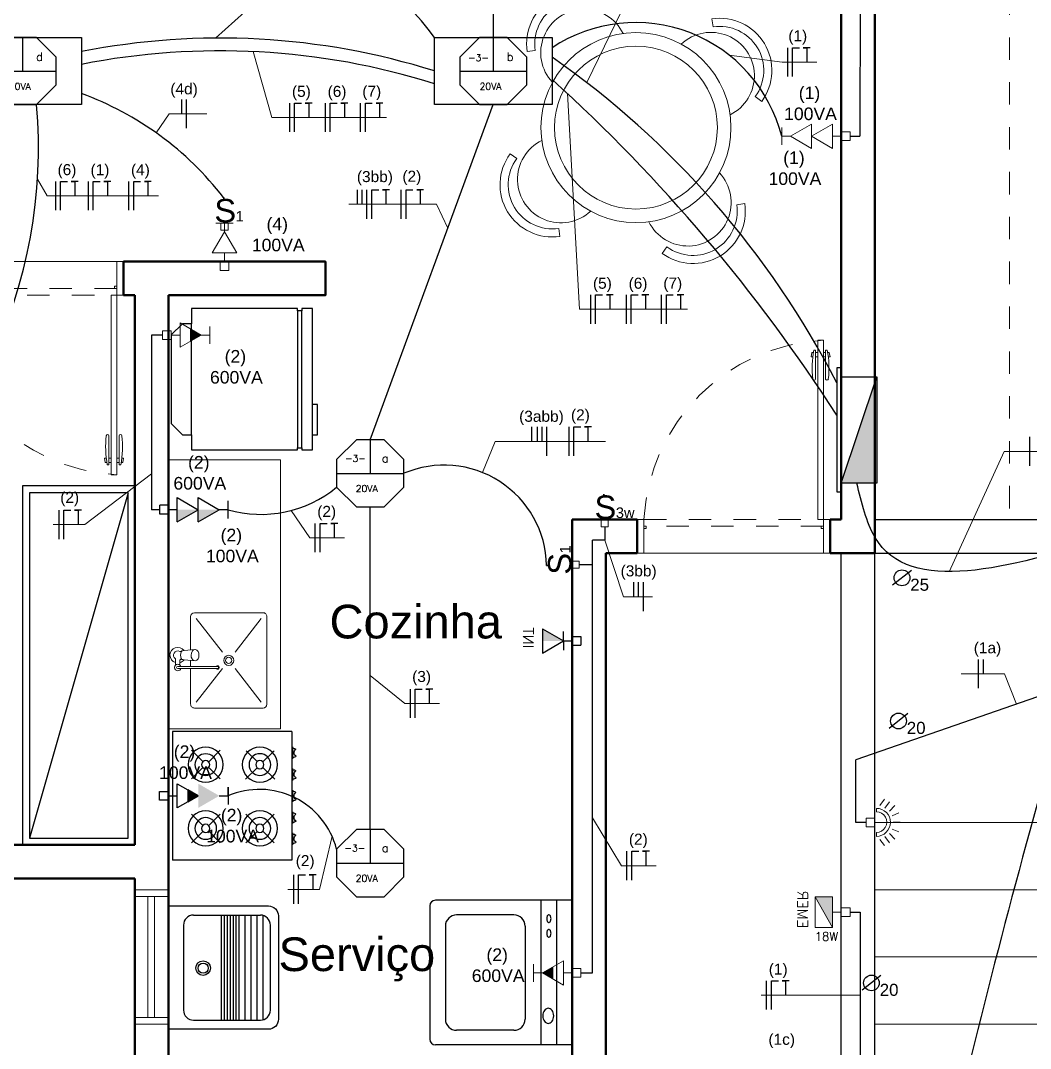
# Model space of a CAD drawing. Header units: inches. Extents: x 179598 to 179981, y 9195975 to 9196075.
# Drawn here: x 179641.269 to 179645.771, y 9196030.911 to 9196035.494 of the extents above; entities that cross this region are included whole.
import ezdxf

# ---------------------------------------------------------------- set-up
doc = ezdxf.new("R2010")
doc.units = ezdxf.units.IN
doc.header["$LTSCALE"] = 0.05
doc.header["$MEASUREMENT"] = 0
for name, pattern in [('CONTINU', [0]), ('DASH2', [0.75, 0.5, -0.25]), ('DASHED2', [0.375, 0.25, -0.125]), ('HIDDEN', [0.375, 0.25, -0.125]), ('HIDDEN2', [0.1875, 0.125, -0.0625])]:
    doc.linetypes.add(name, pattern=pattern)
for name, color, linetype, lineweight in [('Comunicação', 170, 'Continuous', 30), ('Eletrodutos', 220, 'Continuous', 25), ('ESQUADRIA', 7, 'Continuous', 5), ('FNT', 30, 'Continuous', 25), ('HACHURA', 7, 'Continuous', 0), ('HASTES', 250, 'Continuous', 25), ('NOTAS', 180, 'Continuous', 25), ('PAREDE', 7, 'Continuous', 50), ('PISO', 7, 'Continuous', 5), ('PROJEÇÃO', 7, 'DASHED2', 0), ('TamanhoEletroduto', 174, 'Continuous', 30)]:
    doc.layers.add(name, color=color, linetype=linetype, lineweight=lineweight)
for name, color, linetype in [('Electric', 10, 'Continuous'), ('ILUMINAÇÃO', 3, 'Continuous'), ('LAYOUT', 7, 'CONTINU'), ('LAYOUT_A. MOLHADAS', 7, 'Continuous'), ('PTF', 1, 'Continuous'), ('PTO', 1, 'Continuous'), ('TEP', 40, 'DASH2'), ('TEXTO', 250, 'Continuous')]:
    doc.layers.add(name, color=color, linetype=linetype)
doc.styles.add('Cota', font='arial.ttf')
doc.styles.add('R_60_1-100', font='swissl.ttf', dxfattribs={"height": 0.15})
doc.styles.add('romans', font='romans.shx', dxfattribs={"width": 1.4})
doc.styles.get("Standard").update_dxf_attribs({"font": ''})
doc.styles.get('Standard').set_extended_font_data('txt.shx')

# ---------------------------------------------------------------- blocks, each defined once
blk = doc.blocks.new('A$C44EB09CF')
at = {"layer": 'ESQUADRIA'}
for points in [[(0, 0), (0.03, 0), (0.03, 0.15), (0, 0.15)], [(0.57, 0), (0.03, 0), (0.03, 0.15), (0.57, 0.15)], [(0.57, 0), (0.6, 0), (0.6, 0.15), (0.57, 0.15)], [(0.03, 0.0576), (0.57, 0.0576), (0.57, 0.0876), (0.03, 0.0876)]]:
    blk.add_lwpolyline(points, close=True, dxfattribs=at)
blk = doc.blocks.new('maquina_lavar')
at = {"layer": 'LAYOUT_A. MOLHADAS'}
for p, q in [((0.635, 0.3225), (0.025, 0.3225)), ((0.495, 0.3225), (0.495, -0.3225)), ((0.565, 0.3225), (0.565, -0.3225)), ((0.635, 0.3225), (0.635, -0.3225)), ((0, 0.2975), (0, -0.2975)), ((0.375, 0.2575), (0.12, 0.2575)), ((0.07, 0.2075), (0.07, -0.2075)), ((0.425, 0.2075), (0.425, -0.2075)), ((0.375, -0.2575), (0.12, -0.2575)), ((0.635, -0.3225), (0.025, -0.3225))]:
    blk.add_line(p, q, dxfattribs=at)
for points in [[(0.5311, 0.2576, 0.158104), (0.5277, 0.2565, 0.106506), (0.5242, 0.2526, 0.071806), (0.5222, 0.2474, 0.05817), (0.5214, 0.2406, 0.05817), (0.5222, 0.2338, 0.071806), (0.5242, 0.2286, 0.106506), (0.5277, 0.2247, 0.158104), (0.5311, 0.2236, 0.158104), (0.5345, 0.2247, 0.106506), (0.5379, 0.2286, 0.071806), (0.54, 0.2338, 0.05817), (0.5408, 0.2406, 0.05817), (0.54, 0.2474, 0.071806), (0.5379, 0.2526, 0.106506), (0.5345, 0.2565, 0.158104)], [(0.5311, 0.192, 0.158104), (0.5277, 0.1909, 0.106506), (0.5242, 0.187, 0.071806), (0.5222, 0.1818, 0.05817), (0.5214, 0.175, 0.05817), (0.5222, 0.1682, 0.071806), (0.5242, 0.163, 0.106506), (0.5277, 0.1591, 0.158104), (0.5311, 0.158, 0.158104), (0.5345, 0.1591, 0.106506), (0.5379, 0.163, 0.071806), (0.54, 0.1682, 0.05817), (0.5408, 0.175, 0.05817), (0.54, 0.1818, 0.071806), (0.5379, 0.187, 0.106506), (0.5345, 0.1909, 0.158104)], [(0.5287, -0.1589, 0.132138), (0.5199, -0.1612, 0.106661), (0.5115, -0.1688, 0.083339), (0.5064, -0.1794, 0.072039), (0.5044, -0.1929, 0.072039), (0.5064, -0.2063, 0.083339), (0.5115, -0.2169, 0.106661), (0.5199, -0.2245, 0.132138), (0.5287, -0.2269, 0.132138), (0.5375, -0.2245, 0.106661), (0.5459, -0.2169, 0.083339), (0.551, -0.2063, 0.072039), (0.553, -0.1929, 0.072039), (0.551, -0.1794, 0.083339), (0.5459, -0.1688, 0.106661), (0.5375, -0.1612, 0.132138)]]:
    blk.add_lwpolyline(points, format="xyb", close=True, dxfattribs=at)
for centre, radius, start, end in [((0.025, 0.2975), 0.025, 90, 180), ((0.12, 0.2075), 0.05, 90, 180), ((0.375, 0.2075), 0.05, 0, 90), ((0.12, -0.2075), 0.05, 180, 270), ((0.375, -0.2075), 0.05, 270, 0), ((0.025, -0.2975), 0.025, 180, 270)]:
    blk.add_arc(centre, radius, start, end, dxfattribs=at)
blk = doc.blocks.new('A$C12630BB8')
for p, q in [((0.4645, 0.4546), (0.0855, 0.4546)), ((0.0409, 0.112), (0.0409, 0.41)), ((0.509, 0.112), (0.509, 0.41)), ((0.0855, 0.0674), (0.4645, 0.0674))]:
    blk.add_line(p, q)
blk.add_lwpolyline([(0, 0), (0, 0.4457, -0.414214), (0.0446, 0.4903), (0.5054, 0.4903, -0.414214), (0.55, 0.4457), (0.55, 0)], format="xyb", close=True)
for points in [[(0.0421, 0.4203), (0.5079, 0.4203)], [(0.0409, 0.3938), (0.509, 0.3938)], [(0.0409, 0.3674), (0.509, 0.3674)], [(0.0409, 0.341), (0.509, 0.341)], [(0.0409, 0.3145), (0.509, 0.3145)], [(0.0409, 0.3013), (0.509, 0.3013)], [(0.0409, 0.2881), (0.509, 0.2881)], [(0.0409, 0.2749), (0.509, 0.2749)], [(0.0409, 0.2617), (0.509, 0.2617)], [(0.0409, 0.2485), (0.509, 0.2485)], [(0.0409, 0.2352), (0.509, 0.2352)]]:
    blk.add_lwpolyline(points)
for radius in [0.0325, 0.0226]:
    blk.add_circle((0.2773, 0.1549), radius)
for centre, start, end in [((0.0855, 0.41), 90, 180), ((0.4645, 0.41), 0, 90), ((0.0855, 0.112), 180, 270), ((0.4645, 0.112), 270, 0)]:
    blk.add_arc(centre, 0.0446, start, end)
blk = doc.blocks.new('A$C7E1C57F4')
at = {"layer": 'LAYOUT_A. MOLHADAS'}
for p, q in [((0.1175, 0.6525), (0.0675, 0.6025)), ((0.5125, 0.6525), (0.1175, 0.6525)), ((0.5625, 0.6025), (0.5125, 0.6525)), ((0.0675, 0.6025), (0.0675, 0.5625)), ((0.5625, 0.5625), (0.5625, 0.6025)), ((0.0675, 0.5625), (0, 0.5625)), ((0, 0.5625), (0, 0.09)), ((0.0675, 0.5625), (0.5625, 0.5625)), ((0.63, 0.5625), (0.5625, 0.5625)), ((0.63, 0.09), (0.63, 0.5625)), ((0, 0.09), (0.01, 0.09)), ((0.01, 0.07), (0, 0.07)), ((0, 0.07), (0, 0.0225)), ((0.62, 0.09), (0.01, 0.09)), ((0.01, 0.09), (0.01, 0.07)), ((0.01, 0.07), (0.62, 0.07)), ((0.62, 0.07), (0.62, 0.09)), ((0.62, 0.09), (0.63, 0.09)), ((0.63, 0.07), (0.62, 0.07)), ((0.63, 0.0225), (0.63, 0.07)), ((0, 0.0225), (0.0675, 0.0225)), ((0.0675, 0.0225), (0.2025, 0.0225)), ((0.0675, 0.0225), (0.0675, 0)), ((0.2025, 0), (0.2025, 0.0225)), ((0.2025, 0.0225), (0.63, 0.0225)), ((0.0675, 0), (0.2025, 0))]:
    blk.add_line(p, q, dxfattribs=at)
blk = doc.blocks.new('A$C4DAD441B')
at = {"layer": 'LAYOUT_A. MOLHADAS', "lineweight": 0}
for p, q in [((0.323, 0.4251), (0.017, 0.425)), ((0, 0.408), (0, 0.017)), ((0.1419, 0.2488), (0.0255, 0.3995)), ((0.3145, 0.3995), (0.198, 0.2488)), ((0.34, 0.2494), (0.34, 0.4081)), ((0.2201, 0.2494), (0.2255, 0.2494)), ((0.2201, 0.2394), (0.2255, 0.2394)), ((0.2255, 0.2494), (0.3837, 0.2494)), ((0.3837, 0.2394), (0.2255, 0.2394)), ((0.34, 0.2125), (0.34, 0.2394)), ((0.3973, 0.2494), (0.3837, 0.2494)), ((0.3973, 0.2394), (0.3837, 0.2394)), ((0.388, 0.223), (0.388, 0.2333)), ((0.4079, 0.2345), (0.408, 0.2227)), ((0.3199, 0.2141), (0.3691, 0.2099)), ((0.3754, 0.2093), (0.3691, 0.2099)), ((0.3754, 0.2093), (0.3785, 0.2082)), ((0.3785, 0.2082), (0.382, 0.2035)), ((0.382, 0.2035), (0.3839, 0.1975)), ((0.3839, 0.1975), (0.3847, 0.1893)), ((0.3847, 0.1893), (0.3839, 0.1812)), ((0.388, 0.2157), (0.388, 0.223)), ((0.408, 0.2227), (0.408, 0.205)), ((0.142, 0.1762), (0.0255, 0.0255)), ((0.3145, 0.0255), (0.198, 0.1763)), ((0.3691, 0.1688), (0.3199, 0.1643)), ((0.34, 0.0171), (0.34, 0.1661)), ((0.3754, 0.1693), (0.3691, 0.1688)), ((0.3785, 0.1705), (0.3754, 0.1693)), ((0.382, 0.1752), (0.3785, 0.1705)), ((0.3887, 0.1726), (0.38, 0.1726)), ((0.3839, 0.1812), (0.382, 0.1752)), ((0.017, 0), (0.323, 0.0001))]:
    blk.add_line(p, q, dxfattribs=at)
for radius in [0.0226, 0.0138]:
    blk.add_circle((0.17, 0.2125), radius, dxfattribs=at)
for centre, radius, start, end in [((0.017, 0.408), 0.017, 90.0067, 180.0067), ((0.323, 0.4081), 0.017, 0.0067, 90.0067), ((0.2201, 0.2444), 0.00738, 42.6626, 317.3508), ((0.2201, 0.2444), 0.005, 90.0003, 270.0132), ((0.3973, 0.2444), 0.0145, 317.2061, 159.8457), ((0.3973, 0.2444), 0.0145, 200.1677, 229.8474), ((0.3973, 0.2444), 0.0145, 229.8474, 317.2061), ((0.3973, 0.2444), 0.005, 270.0105, 90.003), ((0.3418, 0.1895), 0.039, 155.088, 204.9254), ((0.3199, 0.1991), 0.015, 89.8495, 153.0039), ((0.3195, 0.1978), 0.0164, 29.8647, 88.6279), ((0.3028, 0.1895), 0.035, 331.0895, 27.8828), ((0.3973, 0.1894), 0.0349, 105.5441, 144.0055), ((0.3973, 0.1894), 0.0349, 216.1772, 72.2635), ((0.378, 0.2156), 0.01, 282.8352, 0.0067), ((0.3973, 0.1894), 0.0189, 242.7435, 55.7443), ((0.3203, 0.1797), 0.0153, 205.4951, 268.5266), ((0.3185, 0.1814), 0.0173, 283.1322, 329.3413), ((0.017, 0.017), 0.017, 180.0067, 270.0067), ((0.323, 0.0171), 0.017, 270.0067, 0.0067)]:
    blk.add_arc(centre, radius, start, end, dxfattribs=at)
blk = doc.blocks.new('A$C4ABB454C')
at = {"layer": 'LAYOUT_A. MOLHADAS', "lineweight": 0}
blk.add_lwpolyline([(0.55, 1.2), (0.05, 1.2), (0.05, 0), (0.55, 0)], close=True, dxfattribs=at)
at = {"layer": 'PISO', "color": 1}
blk.add_blockref('A$C4DAD441B', (0.1111, 0.6815), dxfattribs=at)
blk = doc.blocks.new('A$C732F4725')
at = {"layer": 'LAYOUT'}
blk.add_line((0.03, 1.57), (0.47, 0.03), dxfattribs=at)
for points in [[(0, 1.6), (0.5, 1.6), (0.5, 0), (0, 0)], [(0.03, 1.57), (0.47, 1.57), (0.47, 0.03), (0.03, 0.03)]]:
    blk.add_lwpolyline(points, close=True, dxfattribs=at)
blk = doc.blocks.new('PORTA80_PB')
at = {"layer": 'ESQUADRIA'}
for p, q in [((0.0036, 0.8955), (0.0002, 0.8755)), ((0.0075, 0.8755), (0.0002, 0.8755)), ((0.0105, 0.8955), (0.0036, 0.8955)), ((0.02, 0.9055), (0.0125, 0.9055)), ((0.02, 0.9055), (0.02, 0.7763)), ((0.03, 0.8955), (0.02, 0.8955)), ((0.03, 0.8755), (0.02, 0.8755)), ((0.055, 0.8955), (0.065, 0.8955)), ((0.055, 0.8755), (0.065, 0.8755)), ((0.065, 0.9055), (0.065, 0.7763)), ((0.065, 0.9055), (0.0725, 0.9055)), ((0.0745, 0.8955), (0.0814, 0.8955)), ((0.0775, 0.8755), (0.0848, 0.8755)), ((0.0814, 0.8955), (0.0848, 0.8755)), ((0.83, 0), (0.03, 0))]:
    blk.add_line(p, q, dxfattribs=at)
for points in [[(0.03, 0.15), (0.055, 0.15), (0.055, 0.95), (0.03, 0.95)], [(0, 0), (0.03, 0), (0.03, 0.15), (0, 0.15)], [(0.83, 0), (0.86, 0), (0.86, 0.15), (0.83, 0.15)], [(0.04, 0.11), (0.03, 0.11), (0.03, 0.12), (0.04, 0.12)], [(0.82, 0.12), (0.83, 0.12), (0.83, 0.11), (0.82, 0.11)]]:
    blk.add_lwpolyline(points, close=True, dxfattribs=at)
at = {"layer": 'ESQUADRIA', "linetype": 'HIDDEN2'}
blk.add_lwpolyline([(0.03, 0.12), (0.83, 0.12), (0.83, 0.15), (0.03, 0.15)], close=True, dxfattribs=at)
at = {"layer": 'ESQUADRIA', "linetype": 'HIDDEN', "ltscale": 0.4}
blk.add_arc((-0.0154, 0.1046), 0.8466, 3.0716, 86.9284, dxfattribs=at)
at = {"layer": 'ESQUADRIA'}
for centre, radius, start, end in [((0.4334, 0.8257), 0.4284, 169.2602, 186.6551), ((-0.3484, 0.8257), 0.4284, 353.3449, 10.7398), ((0.0139, 0.7771), 0.00614, 187.1872, 352.0859), ((0.0711, 0.7771), 0.00614, 187.9141, 352.8128)]:
    blk.add_arc(centre, radius, start, end, dxfattribs=at)
blk = doc.blocks.new('A$C249D7A9F')
at = {"layer": 'LAYOUT_A. MOLHADAS'}
for p, q in [((0, 0.0191), (0, 0.5514)), ((0, 0.5514), (0.5732, 0.5514)), ((0.5732, 0.0191), (0.5732, 0.5514)), ((0.1342, 0.4155), (0.0836, 0.4661)), ((0.2109, 0.4661), (0.1604, 0.4157)), ((0.4186, 0.4156), (0.3683, 0.4659)), ((0.4955, 0.4659), (0.445, 0.4154)), ((0.1345, 0.3897), (0.0836, 0.3388)), ((0.2109, 0.3388), (0.1601, 0.3896)), ((0.4191, 0.3895), (0.3683, 0.3386)), ((0.4955, 0.3386), (0.4445, 0.3896)), ((0.1339, 0.174), (0.0857, 0.2223)), ((0.2129, 0.2251), (0.1613, 0.1734)), ((0.4186, 0.1743), (0.3683, 0.2247)), ((0.4956, 0.2247), (0.4451, 0.1742)), ((0.1355, 0.1476), (0.0857, 0.0978)), ((0.2129, 0.095), (0.1598, 0.1481)), ((0.4191, 0.1482), (0.3683, 0.0974)), ((0.4956, 0.0974), (0.4446, 0.1484)), ((0, 0.0191), (0.5732, 0.0191)), ((0.0684, 0.0153), (0.0684, 0.0172)), ((0.0684, 0.0172), (0.1212, 0.0172)), ((0.0684, 0.0153), (0.1212, 0.0153)), ((0.0849, 0.0172), (0.0849, 0.0191)), ((0.1049, 0.0172), (0.1049, 0.0191)), ((0.1212, 0.0153), (0.1212, 0.0172)), ((0.1647, 0.0172), (0.2176, 0.0172)), ((0.1647, 0.0153), (0.1647, 0.0172)), ((0.1647, 0.0153), (0.2176, 0.0153)), ((0.1812, 0.0172), (0.1812, 0.0191)), ((0.2012, 0.0172), (0.2012, 0.0191)), ((0.2176, 0.0153), (0.2176, 0.0172)), ((0.261, 0.0172), (0.3139, 0.0172)), ((0.261, 0.0153), (0.261, 0.0172)), ((0.261, 0.0153), (0.3139, 0.0153)), ((0.2775, 0.0172), (0.2775, 0.0191)), ((0.2975, 0.0172), (0.2975, 0.0191)), ((0.3139, 0.0153), (0.3139, 0.0172)), ((0.3574, 0.0153), (0.3574, 0.0172)), ((0.3574, 0.0172), (0.4102, 0.0172)), ((0.3574, 0.0153), (0.4102, 0.0153)), ((0.3739, 0.0172), (0.3739, 0.0191)), ((0.3939, 0.0172), (0.3939, 0.0191)), ((0.4102, 0.0153), (0.4102, 0.0172)), ((0.4516, 0.0153), (0.4516, 0.0172)), ((0.4516, 0.0172), (0.5044, 0.0172)), ((0.4516, 0.0153), (0.5044, 0.0153)), ((0.4681, 0.0172), (0.4681, 0.0191)), ((0.4881, 0.0172), (0.4881, 0.0191)), ((0.5044, 0.0153), (0.5044, 0.0172))]:
    blk.add_line(p, q, dxfattribs=at)
for centre, radius in [((0.1474, 0.4028), 0.0783), ((0.4318, 0.4028), 0.0783), ((0.1474, 0.4028), 0.0483), ((0.1474, 0.4028), 0.0183), ((0.4318, 0.4028), 0.0483), ((0.4318, 0.4028), 0.0183), ((0.1474, 0.1615), 0.0783), ((0.4318, 0.1615), 0.0783), ((0.1474, 0.1615), 0.0483), ((0.4318, 0.1615), 0.0483), ((0.1474, 0.1615), 0.0183), ((0.4318, 0.1615), 0.0183)]:
    blk.add_circle(centre, radius, dxfattribs=at)
for centre, radius, start, end in [((0.0949, 0.0152), 0.0214, 179.7773, 222.1915), ((0.0942, -0.0091), 0.0182, 30.0718, 146.8642), ((0.0949, 0.0152), 0.0214, 314.7446, 0.2227), ((0.1912, 0.0152), 0.0214, 179.7773, 222.1915), ((0.1905, -0.0091), 0.0182, 30.0718, 146.8642), ((0.1912, 0.0152), 0.0214, 314.7446, 0.2227), ((0.2875, 0.0152), 0.0214, 179.7773, 222.1915), ((0.2869, -0.0091), 0.0182, 30.0718, 146.8642), ((0.2875, 0.0152), 0.0214, 314.7446, 0.2227), ((0.3839, 0.0152), 0.0214, 179.7773, 222.1915), ((0.3832, -0.0091), 0.0182, 30.0718, 146.8642), ((0.3839, 0.0152), 0.0214, 314.7446, 0.2227), ((0.4781, 0.0152), 0.0214, 179.7773, 222.1915), ((0.4774, -0.0091), 0.0182, 30.0718, 146.8642), ((0.4781, 0.0152), 0.0214, 314.7446, 0.2227)]:
    blk.add_arc(centre, radius, start, end, dxfattribs=at)
blk = doc.blocks.new('A$C7D722421')
at = {"layer": 'LAYOUT', "lineweight": 20}
for points in [[(0.8981, 1.2136), (0.8649, 1.199, 0.666667), (0.5019, 1.192), (0.4682, 1.2053, -0.666667)], [(0.1378, 0.8649), (0.1232, 0.8981, 0.666667), (0.1315, 0.4682), (0.1448, 0.5019, -0.666667)], [(1.199, 0.4719), (1.2136, 0.4387, 0.666667), (1.2053, 0.8686), (1.192, 0.8349, -0.666667)], [(0.4719, 0.1378), (0.4387, 0.1232, 0.666667), (0.8686, 0.1315), (0.8349, 0.1448, -0.666667)]]:
    blk.add_lwpolyline(points, format="xyb", close=True, dxfattribs=at)
for radius in [0.4235, 0.363]:
    blk.add_circle((0.6684, 0.6684), radius, dxfattribs=at)
for centre, start, end in [((0.6857, 1.0745), 349.0254, 186.09), ((0.2623, 0.6857), 79.0254, 276.09), ((1.0745, 0.6511), 259.0254, 96.09), ((0.6511, 0.2623), 169.0254, 6.09)]:
    blk.add_arc(centre, 0.1936, start, end, dxfattribs=at)
blk = doc.blocks.new('tta100')
for p, q in [((-0.1, 0.68), (0.1, 0.68)), ((0, 0.68), (0, 0.58)), ((-0.139, 0.34), (0, 0.58)), ((0.139, 0.34), (0, 0.58)), ((-0.139, 0.1), (0, 0.34)), ((-0.139, 0.34), (0.139, 0.34)), ((0.139, 0.1), (0, 0.34)), ((-0.139, 0.1), (0.139, 0.1)), ((-0.05, 0), (0.05, 0)), ((-0.05, 0), (-0.05, -0.1)), ((0, 0.1), (0, 0)), ((0.05, 0), (0.05, -0.1)), ((-0.05, -0.1), (0.05, -0.1))]:
    blk.add_line(p, q)
for points in [[(0, 0.34), (0, 0.58), (-0.139, 0.34)], [(0, 0.1), (0, 0.34), (-0.139, 0.1)]]:
    blk.add_solid(points)
blk = doc.blocks.new('TA60')
at = {"lineweight": 5}
for p, q in [((-0.1, 0.44), (0.1, 0.44)), ((0, 0.44), (0, 0.34)), ((-0.139, 0.1), (0, 0.34)), ((0.139, 0.1), (0, 0.34)), ((-0.069, 0.22), (0.069, 0.22)), ((-0.139, 0.1), (0.139, 0.1)), ((-0.05, 0), (-0.05, -0.1)), ((-0.05, 0), (0.05, 0)), ((0, 0.1), (0, 0)), ((0.05, 0), (0.05, -0.1)), ((-0.05, -0.1), (0.05, -0.1))]:
    blk.add_line(p, q, dxfattribs=at)
blk.add_lwpolyline([(0, 0.22, 0.139, 0, 0), (0, 0.34, 0, 0, 0)], format="xyseb", dxfattribs=at)
blk = doc.blocks.new('TTA30')
at = {"lineweight": 5}
for p, q in [((-0.1, 0.68), (0.1, 0.68)), ((0, 0.68), (0, 0.58)), ((-0.139, 0.34), (0, 0.58)), ((0.139, 0.34), (0, 0.58)), ((-0.139, 0.1), (0, 0.34)), ((-0.139, 0.34), (0.139, 0.34)), ((0.139, 0.1), (0, 0.34)), ((-0.139, 0.1), (0.139, 0.1)), ((-0.05, 0), (-0.05, -0.1)), ((-0.05, 0), (0.05, 0)), ((0, 0.1), (0, 0)), ((0.05, 0), (0.05, -0.1)), ((-0.05, -0.1), (0.05, -0.1))]:
    blk.add_line(p, q, dxfattribs=at)
blk = doc.blocks.new('ta30')
at = {"lineweight": 5}
for p, q in [((-0.1, 0.44), (0.1, 0.44)), ((0, 0.44), (0, 0.34)), ((-0.139, 0.1), (0, 0.34)), ((0.139, 0.1), (0, 0.34)), ((-0.139, 0.1), (0.139, 0.1)), ((-0.05, 0), (-0.05, -0.1)), ((-0.05, 0), (0.05, 0)), ((0, 0.1), (0, 0)), ((0.05, 0), (0.05, -0.1)), ((-0.05, -0.1), (0.05, -0.1))]:
    blk.add_line(p, q, dxfattribs=at)
blk = doc.blocks.new('BlockRetard')
at = {"layer": 'HACHURA'}
h = blk.add_hatch(color=1, dxfattribs=at)
h.dxf.hatch_style = 1
h.paths.add_polyline_path([(-0.1328, 0.0541), (-0.2266, 0), (-0.1328, -0.0541)])
h = blk.add_hatch(color=1, dxfattribs=at)
h.dxf.hatch_style = 1
h.paths.add_polyline_path([(-0.0859, -0.0271), (-0.0859, 0.0271), (-0.1328, 0)])
at = {"layer": 'Electric'}
for points in [[(0, 0), (0, -0.0195), (0.0391, -0.0195), (0.0391, 0.0195), (0, 0.0195), (0, 0), (-0.0391, 0), (-0.0391, 0.0541), (-0.0859, 0.0271), (-0.0859, -0.0271), (-0.1328, 0), (-0.0859, 0.0271), (-0.0859, -0.0271), (-0.0391, -0.0541), (-0.0391, 0)], [(-0.2266, 0), (-0.2656, 0), (-0.2656, 0.0391), (-0.2656, -0.0391)]]:
    blk.add_lwpolyline(points, dxfattribs=at)
blk = doc.blocks.new('TEL130')
for p, q in [((-0.139, 0.34), (0.139, 0.34)), ((-0.139, 0.34), (0, 0.1)), ((0.139, 0.34), (0, 0.1)), ((-0.05, 0), (-0.05, -0.1)), ((-0.05, 0), (0.05, 0)), ((0, 0.1), (0, 0)), ((0.05, 0), (0.05, -0.1)), ((-0.05, -0.1), (0.05, -0.1))]:
    blk.add_line(p, q)
blk.add_solid([(0, 0.34), (0, 0.1), (-0.139, 0.34)])
blk = doc.blocks.new('Iluminação1')
at = {"layer": 'ILUMINAÇÃO'}
for p, q in [((0, 0.15), (0, 0)), ((-0.15, 0), (0.15, 0))]:
    blk.add_line(p, q, dxfattribs=at)
blk.add_lwpolyline([(-0.0621, 0.15), (-0.15, 0.0621), (-0.15, -0.0621), (-0.0621, -0.15), (0.0621, -0.15), (0.15, -0.0621), (0.15, 0.0621), (0.0621, 0.15)], close=True, dxfattribs=at)
blk = doc.blocks.new('Iluminação2')
at = {"layer": 'ILUMINAÇÃO'}
for p, q in [((0, 0.15), (0, 0)), ((-0.15, 0), (0.15, 0))]:
    blk.add_line(p, q, dxfattribs=at)
for points in [[(-0.2621, 0.15), (0.2621, 0.15), (0.2621, -0.15), (-0.2621, -0.15)], [(-0.0621, 0.15), (-0.15, 0.0621), (-0.15, -0.0621), (-0.0621, -0.15), (0.0621, -0.15), (0.15, -0.0621), (0.15, 0.0621), (0.0621, 0.15)]]:
    blk.add_lwpolyline(points, close=True, dxfattribs=at)
blk = doc.blocks.new('QDC')
at = {"layer": 'Electric', "lineweight": 25}
h = blk.add_hatch(color=256, dxfattribs=at)
h.dxf.hatch_style = 1
h.paths.add_polyline_path([(0.3, 0), (-0.3, 0.2), (-0.3, 0)])
blk.add_line((-0.3, 0.2), (0.3, 0), dxfattribs=at)
for points in [[(-0.35, 0.2), (0.35, 0.2), (0.35, 0.225), (-0.35, 0.225)], [(-0.3, 0.2), (0.3, 0.2), (0.3, 0), (-0.3, 0)]]:
    blk.add_lwpolyline(points, close=True, dxfattribs=at)
blk = doc.blocks.new('Interruptor1W')
at = {"layer": 'ILUMINAÇÃO', "linetype": 'CONTINU', "lineweight": 20}
blk.add_lwpolyline([(179675.1845, 9196027.4212), (179675.2236, 9196027.4212), (179675.2236, 9196027.4602), (179675.1845, 9196027.4602)], close=True, dxfattribs=at)
at = {"layer": 'ILUMINAÇÃO', "linetype": 'CONTINU', "lineweight": 20, "attachment_point": 1, "style": 'Cota'}
for s, width, insert, char_height in [('S', 0.319218, (179675.1488, 9196027.592), 0.1276), ('1', 0.07511, (179675.265, 9196027.5265), 0.0573)]:
    blk.add_mtext_dynamic_manual_height_columns(s, width=width, gutter_width=0.75, heights=[0], dxfattribs=dict(at, insert=insert, char_height=char_height))
blk = doc.blocks.new('Interruptor1')
at = {"layer": 'ILUMINAÇÃO', "linetype": 'CONTINU', "lineweight": 35}
blk.add_line((179678.1328, 9196024.8734), (179678.1328, 9196024.8825), dxfattribs=at)
at = {"layer": 'ILUMINAÇÃO', "linetype": 'CONTINU', "lineweight": 20}
blk.add_blockref('Interruptor1W', (2.9333, -2.7169), dxfattribs=at)
blk = doc.blocks.new('Interruptor3w')
at = {"layer": 'ILUMINAÇÃO', "linetype": 'CONTINU', "lineweight": 35}
blk.add_line((179682.1953, 9196035.1734), (179682.2027, 9196035.1734), dxfattribs=at)
at = {"layer": 'ILUMINAÇÃO', "linetype": 'CONTINU', "lineweight": 20}
blk.add_lwpolyline([(179682.0571, 9196035.1856), (179682.0571, 9196035.1537), (179682.089, 9196035.1537), (179682.089, 9196035.1856)], close=True, dxfattribs=at)
at = {"layer": 'ILUMINAÇÃO', "linetype": 'CONTINU', "lineweight": 20, "attachment_point": 1, "rotation": 270, "style": 'Cota'}
for s, width, insert, char_height in [('S', 0.319218, (179682.1967, 9196035.2149), 0.1043), ('3w', 0.07511, (179682.1432, 9196035.1199), 0.04682)]:
    blk.add_mtext_dynamic_manual_height_columns(s, width=width, gutter_width=0.75, heights=[0], dxfattribs=dict(at, insert=insert, char_height=char_height))
blk = doc.blocks.new('Interruptor sensor de presença')
at = {"color": 1, "lineweight": 5}
for p, q in [((0, 0.0195), (-0.0391, 0.0195)), ((-0.0391, 0.0195), (-0.0391, -0.0195)), ((0, 0.0195), (0, -0.0195)), ((0.0388, 0), (0, 0)), ((0, -0.0195), (-0.0391, -0.0195))]:
    blk.add_line(p, q, dxfattribs=at)
at = {"color": 3, "lineweight": 5}
blk.add_arc((0.0065, 0.0001), 0.0625, 269.7308, 89.7308, dxfattribs=at)
at = {"layer": 'ILUMINAÇÃO', "lineweight": 5, "ltscale": 0.5}
for p, q in [((0.0217, 0.076), (0.0419, 0.1041)), ((0.0448, 0.0637), (0.065, 0.0918)), ((0.0068, 0.0626), (0.0068, 0.0471)), ((0.0647, 0.0494), (0.0884, 0.0747)), ((0.0765, 0.0299), (0.1068, 0.0428)), ((0.0814, 0.0005), (0.1127, 0.0005)), ((0.0068, -0.0449), (0.0069, -0.0624)), ((0.0765, -0.0296), (0.1068, -0.0426)), ((0.0814, -0.0002), (0.1127, -0.0002)), ((0.0217, -0.0757), (0.0419, -0.1038)), ((0.0448, -0.0635), (0.065, -0.0916)), ((0.0647, -0.0491), (0.0884, -0.0744))]:
    blk.add_line(p, q, dxfattribs=at)
blk.add_arc((0.0066, 0.0011), 0.046, 269.6346, 89.827, dxfattribs=at)
blk = doc.blocks.new('ie')
at = {"lineweight": 5}
for p, q in [((0.1, 0.175), (0.1, -0.175)), ((0.1, 0.175), (0.3, 0.175)), ((0.1, -0.175), (0.3, 0.175)), ((0.3, 0.175), (0.3, -0.175)), ((0, 0.05), (-0.1, 0.05)), ((-0.1, 0.05), (-0.1, -0.05)), ((0, 0.05), (0, -0.05)), ((0.1, 0), (0, 0)), ((0, -0.05), (-0.1, -0.05)), ((0.1, -0.175), (0.3, -0.175))]:
    blk.add_line(p, q, dxfattribs=at)
blk.add_solid([(0.1, 0.175), (0.3, 0.175), (0.1, -0.175), (0.2, 0)], dxfattribs=at)

msp = doc.modelspace()

# ---------------------------------------------------------------- linework, layer by layer
at = {"layer": 'Eletrodutos', "linetype": 'CONTINU', "lineweight": 30}
for p, q in [((179643.3766, 9196036.944), (179643.3766, 9196035.419)), ((179645.0134, 9196036.6149), (179645.0113, 9196034.9783)), ((179642.8281, 9196033.6252), (179643.3766, 9196035.119)), ((179644.9671, 9196034.9783), (179645.0113, 9196034.9783)), ((179641.9017, 9196034.0915), (179641.8531, 9196034.0915)), ((179641.8531, 9196034.0915), (179641.8531, 9196033.3131)), ((179641.889, 9196033.3131), (179641.8531, 9196033.3131)), ((179642.8281, 9196031.8877), (179642.8281, 9196033.3252)), ((179643.8731, 9196033.2359), (179643.8731, 9196033.1776)), ((179643.819, 9196033.1356), (179643.819, 9196033.1776)), ((179643.8731, 9196033.1776), (179643.819, 9196033.1776)), ((179643.819, 9196033.0684), (179643.819, 9196033.1356)), ((179643.76, 9196033.0684), (179643.819, 9196033.0684)), ((179643.819, 9196032.728), (179643.819, 9196033.0684)), ((179643.819, 9196031.2479), (179643.819, 9196032.728)), ((179646.3163, 9196032.6563), (179644.9933, 9196032.1977)), ((179644.9933, 9196031.919), (179644.9933, 9196032.1977)), ((179645.039, 9196031.919), (179644.9933, 9196031.919)), ((179643.7671, 9196031.2479), (179643.819, 9196031.2479))]:
    msp.add_line(p, q, dxfattribs=at)
msp.add_lwpolyline([(179644.9671, 9196031.519), (179645.0124, 9196031.519), (179645.0124, 9196030.419), (179644.9671, 9196030.419)], dxfattribs=at)
for centre, radius, start, end in [((179641.9371, 9196034.5394), 1.4696, 36.7647, 94.1124), ((179642.1581, 9196032.2266), 3.1892, 72.5503, 101.171), ((179642.1581, 9196032.1697), 3.1892, 72.5503, 101.171), ((179641.3334, 9196032.0348), 4.0225, 27.2851, 55.0329), ((179638.5822, 9196029.655), 7.5274, 32.81676, 47.79835), ((179641.0476, 9196033.8311), 1.4256, 37.7838, 69.7874), ((179639.1605, 9196034.9236), 2.1884, 303.5541, 5.1233), ((179643.1572, 9196033.0545), 0.4573, 1.2734, 113.0628), ((179642.3412, 9196033.8218), 0.5296, 253.8285, 309.4962), ((179642.3335, 9196031.71), 0.356, 14.6154, 113.1298)]:
    msp.add_arc(centre, radius, start, end, dxfattribs=at)
at = {"layer": 'Eletrodutos', "linetype": 'CONTINU', "lineweight": 30, "ltscale": 0.05}
msp.add_arc((179644.0107, 9196034.8124), 0.6725, 14.2842, 123.5867, dxfattribs=at)
at = {"layer": 'Eletrodutos', "lineweight": 30}
msp.add_spline([(179646.116, 9196033.1868), (179645.0781, 9196033.19), (179644.9973, 9196033.4319)], degree=3, dxfattribs=at)
at = {"layer": 'Eletrodutos', "linetype": 'CONTINU', "lineweight": 30}
msp.add_spline([(179646.116, 9196033.119), (179645.1803, 9196029.3243), (179644.9939, 9196028.0561)], degree=3, dxfattribs=at)
at = {"layer": 'FNT', "linetype": 'CONTINU', "lineweight": 30}
for p, q in [((179644.6879, 9196035.3724), (179644.6879, 9196035.2439)), ((179641.9859, 9196035.1422), (179641.9859, 9196035.0779)), ((179642.4678, 9196035.1261), (179642.4678, 9196034.9976)), ((179642.6267, 9196035.1261), (179642.6267, 9196034.9976)), ((179642.783, 9196035.1261), (179642.783, 9196034.9976)), ((179641.4241, 9196034.7768), (179641.4241, 9196034.6482)), ((179641.5697, 9196034.7768), (179641.5697, 9196034.6482)), ((179641.7501, 9196034.7768), (179641.7501, 9196034.6482)), ((179642.7702, 9196034.7392), (179642.7702, 9196034.6749)), ((179642.7907, 9196034.7392), (179642.7907, 9196034.6749)), ((179642.8118, 9196034.7392), (179642.8118, 9196034.6106)), ((179642.9644, 9196034.7392), (179642.9644, 9196034.6106)), ((179643.8098, 9196034.2708), (179643.8098, 9196034.1422)), ((179643.9688, 9196034.2708), (179643.9688, 9196034.1422)), ((179644.1251, 9196034.2708), (179644.1251, 9196034.1422)), ((179643.5469, 9196033.6822), (179643.5469, 9196033.6179)), ((179643.5723, 9196033.6822), (179643.5723, 9196033.6179)), ((179643.5927, 9196033.6822), (179643.5927, 9196033.6179)), ((179643.7126, 9196033.6822), (179643.7126, 9196033.5536)), ((179645.7665, 9196033.6374), (179645.7665, 9196033.5088)), ((179641.4393, 9196033.3107), (179641.4393, 9196033.1822)), ((179642.5814, 9196033.252), (179642.5814, 9196033.1234)), ((179644.0022, 9196032.9895), (179644.0022, 9196032.9252)), ((179644.0227, 9196032.9895), (179644.0227, 9196032.9252)), ((179645.5386, 9196032.6453), (179645.5386, 9196032.5167)), ((179643.0052, 9196032.5135), (179643.0052, 9196032.385)), ((179643.9708, 9196031.7903), (179643.9708, 9196031.6617)), ((179642.4853, 9196031.6846), (179642.4853, 9196031.5561)), ((179644.5936, 9196031.2128), (179644.5936, 9196031.0843))]:
    msp.add_line(p, q, dxfattribs=at)
for points in [[(179644.7109, 9196035.2439), (179644.7109, 9196035.3724), (179644.7418, 9196035.3724)], [(179644.7894, 9196035.3724), (179644.7585, 9196035.3724), (179644.774, 9196035.3724), (179644.774, 9196035.3082)], [(179642.009, 9196035.0137), (179642.009, 9196035.1422), (179642.009, 9196035.1422)], [(179642.4909, 9196034.9976), (179642.4909, 9196035.1261), (179642.5218, 9196035.1261)], [(179642.5693, 9196035.1261), (179642.5384, 9196035.1261), (179642.5539, 9196035.1261), (179642.5539, 9196035.0619)], [(179642.6498, 9196034.9976), (179642.6498, 9196035.1261), (179642.6807, 9196035.1261)], [(179642.7282, 9196035.1261), (179642.6973, 9196035.1261), (179642.7128, 9196035.1261), (179642.7128, 9196035.0619)], [(179642.8061, 9196034.9976), (179642.8061, 9196035.1261), (179642.837, 9196035.1261)], [(179642.8845, 9196035.1261), (179642.8536, 9196035.1261), (179642.8691, 9196035.1261), (179642.8691, 9196035.0619)], [(179641.4472, 9196034.6482), (179641.4472, 9196034.7768), (179641.4781, 9196034.7768)], [(179641.5257, 9196034.7768), (179641.4948, 9196034.7768), (179641.5102, 9196034.7768), (179641.5102, 9196034.7125)], [(179641.5928, 9196034.6482), (179641.5928, 9196034.7768), (179641.6237, 9196034.7768)], [(179641.6713, 9196034.7768), (179641.6404, 9196034.7768), (179641.6558, 9196034.7768), (179641.6558, 9196034.7125)], [(179641.7732, 9196034.6482), (179641.7732, 9196034.7768), (179641.8041, 9196034.7768)], [(179641.8516, 9196034.7768), (179641.8207, 9196034.7768), (179641.8362, 9196034.7768), (179641.8362, 9196034.7125)], [(179642.8349, 9196034.6106), (179642.8349, 9196034.7392), (179642.8658, 9196034.7392)], [(179642.9133, 9196034.7392), (179642.8824, 9196034.7392), (179642.8979, 9196034.7392), (179642.8979, 9196034.6749)], [(179642.9875, 9196034.6106), (179642.9875, 9196034.7392), (179643.0184, 9196034.7392)], [(179643.066, 9196034.7392), (179643.0351, 9196034.7392), (179643.0505, 9196034.7392), (179643.0505, 9196034.6749)], [(179643.8329, 9196034.1422), (179643.8329, 9196034.2708), (179643.8638, 9196034.2708)], [(179643.9114, 9196034.2708), (179643.8805, 9196034.2708), (179643.8959, 9196034.2708), (179643.8959, 9196034.2065)], [(179643.9918, 9196034.1422), (179643.9918, 9196034.2708), (179644.0227, 9196034.2708)], [(179644.0703, 9196034.2708), (179644.0394, 9196034.2708), (179644.0549, 9196034.2708), (179644.0549, 9196034.2065)], [(179644.1481, 9196034.1422), (179644.1481, 9196034.2708), (179644.179, 9196034.2708)], [(179644.2266, 9196034.2708), (179644.1957, 9196034.2708), (179644.2111, 9196034.2708), (179644.2111, 9196034.2065)], [(179643.6158, 9196033.5536), (179643.6158, 9196033.6822), (179643.6158, 9196033.6822)], [(179643.7357, 9196033.5536), (179643.7357, 9196033.6822), (179643.7666, 9196033.6822)], [(179643.8142, 9196033.6822), (179643.7833, 9196033.6822), (179643.7987, 9196033.6822), (179643.7987, 9196033.6179)], [(179641.4624, 9196033.1822), (179641.4624, 9196033.3107), (179641.4933, 9196033.3107)], [(179641.5408, 9196033.3107), (179641.5099, 9196033.3107), (179641.5254, 9196033.3107), (179641.5254, 9196033.2465)], [(179642.6045, 9196033.1234), (179642.6045, 9196033.252), (179642.6354, 9196033.252)], [(179642.6829, 9196033.252), (179642.652, 9196033.252), (179642.6675, 9196033.252), (179642.6675, 9196033.1877)], [(179644.0457, 9196032.8609), (179644.0457, 9196032.9895), (179644.0457, 9196032.9895)], [(179645.5616, 9196032.581), (179645.5616, 9196032.6453), (179645.5616, 9196032.6453)], [(179645.5616, 9196032.581), (179645.5616, 9196032.6453), (179645.5616, 9196032.6453)], [(179643.0283, 9196032.385), (179643.0283, 9196032.5135), (179643.0592, 9196032.5135)], [(179643.1067, 9196032.5135), (179643.0758, 9196032.5135), (179643.0913, 9196032.5135), (179643.0913, 9196032.4492)], [(179643.9939, 9196031.6617), (179643.9939, 9196031.7903), (179644.0248, 9196031.7903)], [(179644.0723, 9196031.7903), (179644.0414, 9196031.7903), (179644.0569, 9196031.7903), (179644.0569, 9196031.726)], [(179642.5084, 9196031.5561), (179642.5084, 9196031.6846), (179642.5393, 9196031.6846)], [(179642.5868, 9196031.6846), (179642.5559, 9196031.6846), (179642.5714, 9196031.6846), (179642.5714, 9196031.6203)], [(179644.6167, 9196031.0843), (179644.6167, 9196031.2128), (179644.6476, 9196031.2128)], [(179644.6952, 9196031.2128), (179644.6643, 9196031.2128), (179644.6797, 9196031.2128), (179644.6797, 9196031.1485)]]:
    msp.add_lwpolyline(points, dxfattribs=at)
at = {"layer": 'HASTES', "linetype": 'CONTINU', "lineweight": 20}
for p, q in [((179643.9886, 9196035.619), (179643.7933, 9196035.2175)), ((179642.3103, 9196035.5693), (179642.1381, 9196035.4157)), ((179642.3896, 9196035.0619), (179642.3059, 9196035.3555)), ((179643.7606, 9196034.2065), (179643.707, 9196035.1684)), ((179641.9316, 9196035.0779), (179641.8729, 9196034.9934)), ((179641.3879, 9196034.7125), (179641.3446, 9196034.7862)), ((179643.1229, 9196034.6749), (179643.1743, 9196034.5682)), ((179645.6536, 9196033.5731), (179645.4092, 9196033.036)), ((179645.6556, 9196032.581), (179645.7085, 9196032.4456))]:
    msp.add_line(p, q, dxfattribs=at)
at = {"layer": 'HASTES', "linetype": 'CONTINU', "lineweight": 20, "ltscale": 0.05}
msp.add_line((179643.3855, 9196033.6179), (179643.3289, 9196033.4783), dxfattribs=at)
at = {"layer": 'HASTES', "linetype": 'CONTINU', "lineweight": 20}
for points in [[(179644.428, 9196035.3398), (179644.6644, 9196035.3082), (179644.8192, 9196035.3082)], [(179641.9316, 9196035.0779), (179641.9316, 9196035.0779), (179642.0988, 9196035.0779)], [(179642.9002, 9196035.0619), (179642.9002, 9196035.0619), (179642.3896, 9196035.0619)], [(179641.8839, 9196034.7125), (179641.8839, 9196034.7125), (179641.3879, 9196034.7125)], [(179642.7325, 9196034.6749), (179642.7325, 9196034.6749), (179643.1229, 9196034.6749)], [(179644.2423, 9196034.2065), (179644.2423, 9196034.2065), (179643.7606, 9196034.2065)], [(179643.3855, 9196033.6179), (179643.3855, 9196033.6179), (179643.8775, 9196033.6179)], [(179645.9179, 9196033.5731), (179645.9179, 9196033.5731), (179645.6536, 9196033.5731)], [(179641.8531, 9196033.4733), (179641.5551, 9196033.2465), (179641.4138, 9196033.2465)], [(179642.4746, 9196033.3093), (179642.558, 9196033.1877), (179642.7127, 9196033.1877)], [(179643.8731, 9196033.1776), (179643.9575, 9196032.9252), (179644.0868, 9196032.9252)], [(179642.8281, 9196032.5744), (179642.9818, 9196032.4492), (179643.1365, 9196032.4492)], [(179645.4626, 9196032.581), (179645.4626, 9196032.581), (179645.6556, 9196032.581)], [(179643.819, 9196031.9388), (179643.9474, 9196031.726), (179644.1021, 9196031.726)], [(179642.6574, 9196031.858), (179642.6012, 9196031.6203), (179642.4598, 9196031.6203)], [(179644.5702, 9196031.1485), (179644.5702, 9196031.1485), (179645.0124, 9196031.1485)]]:
    msp.add_lwpolyline(points, dxfattribs=at)
at = {"layer": 'PAREDE'}
for p, q in [((179645.0781, 9196038.219), (179645.0781, 9196033.119)), ((179644.9281, 9196038.069), (179644.9281, 9196033.269)), ((179641.7281, 9196034.419), (179641.7281, 9196034.269)), ((179641.7281, 9196034.269), (179641.7781, 9196034.269)), ((179641.7781, 9196034.269), (179641.7781, 9196031.819)), ((179641.9281, 9196034.269), (179641.9281, 9196030.869)), ((179643.7281, 9196033.269), (179643.7281, 9196030.869)), ((179644.0181, 9196033.269), (179643.7281, 9196033.269)), ((179644.0181, 9196033.269), (179644.0181, 9196033.119)), ((179644.8781, 9196033.269), (179644.8781, 9196033.119)), ((179644.9281, 9196033.269), (179644.8781, 9196033.269)), ((179644.0181, 9196033.119), (179643.8781, 9196033.119)), ((179643.8781, 9196028.369), (179643.8781, 9196033.119)), ((179645.0781, 9196033.119), (179644.8781, 9196033.119)), ((179638.6781, 9196031.819), (179641.7781, 9196031.819)), ((179638.5281, 9196031.669), (179641.7781, 9196031.669)), ((179641.7781, 9196029.819), (179641.7781, 9196031.669))]:
    msp.add_line(p, q, dxfattribs=at)
at = {"layer": 'PAREDE', "lineweight": 30}
for p, q in [((179645.0781, 9196033.269), (179647.6281, 9196033.269)), ((179644.9281, 9196029.919), (179644.9281, 9196033.119)), ((179645.0781, 9196033.119), (179647.6281, 9196033.119)), ((179645.0781, 9196029.919), (179645.0781, 9196033.119))]:
    msp.add_line(p, q, dxfattribs=at)
at = {"layer": 'PAREDE'}
msp.add_lwpolyline([(179641.9281, 9196034.269), (179642.6281, 9196034.269), (179642.6281, 9196034.419), (179641.7281, 9196034.419)], dxfattribs=at)
at = {"layer": 'PISO'}
for p, q in [((179647.6281, 9196033.119), (179645.0781, 9196033.119)), ((179645.0781, 9196033.119), (179645.0781, 9196029.919))]:
    msp.add_line(p, q, dxfattribs=at)
at = {"layer": 'PISO', "lineweight": 20}
for p, q in [((179646.2781, 9196031.919), (179645.0781, 9196031.919)), ((179646.2781, 9196031.619), (179645.0781, 9196031.619)), ((179646.2781, 9196031.319), (179645.0781, 9196031.319)), ((179646.2781, 9196031.019), (179645.0781, 9196031.019))]:
    msp.add_line(p, q, dxfattribs=at)
at = {"layer": 'PROJEÇÃO'}
msp.add_lwpolyline([(179645.6781, 9196027.319), (179645.6781, 9196022.019), (179637.7281, 9196022.019), (179637.7281, 9196025.919), (179637.7281, 9196025.919), (179637.7281, 9196026.519), (179637.7281, 9196026.519), (179637.7281, 9196030.419), (179637.7281, 9196030.419), (179637.7281, 9196031.069), (179637.7281, 9196031.069), (179637.7281, 9196034.969), (179637.7281, 9196034.969), (179637.7281, 9196035.569), (179637.7281, 9196035.569), (179637.7281, 9196039.469), (179642.5281, 9196039.469), (179642.5281, 9196038.819), (179645.6781, 9196038.819), (179645.6781, 9196033.269)], dxfattribs=at)
at = {"layer": 'PTF', "ltscale": 10}
for q in [(179643.689, 9196032.7699), (179643.689, 9196032.6862)]:
    msp.add_line((179643.689, 9196032.728), q, dxfattribs=at)
at = {"layer": 'TamanhoEletroduto', "linetype": 'CONTINU'}
for p, q in [((179645.2405, 9196033.0421), (179645.1568, 9196032.9765)), ((179645.225, 9196032.4038), (179645.1413, 9196032.3382)), ((179645.1043, 9196031.2359), (179645.0205, 9196031.1703))]:
    msp.add_line(p, q, dxfattribs=at)
for centre in [(179645.1987, 9196033.0093), (179645.1832, 9196032.371), (179645.0624, 9196031.2031)]:
    msp.add_circle(centre, 0.035, dxfattribs=at)

# ---------------------------------------------------------------- block references
at = {"layer": 'Comunicação', "linetype": 'CONTINU', "lineweight": 30, "rotation": 90}
msp.add_blockref('Interruptor3w', (9375679.0427, 9016351.1799), dxfattribs=at)
at = {"layer": 'Electric', "lineweight": 30, "xscale": 0.7902559531939587, "yscale": 0.7902559531939587, "zscale": 0.7902559531939587, "rotation": 89.99999999999999}
msp.add_blockref('QDC', (179645.0861, 9196033.669), dxfattribs=at)
at = {"layer": 'Electric', "xscale": -1}
msp.add_blockref('BlockRetard', (179641.9281, 9196032.0375), dxfattribs=at)
at = {"layer": 'Eletrodutos'}
for p in [(179641.2781, 9196035.269), (179643.3766, 9196035.269)]:
    msp.add_blockref('Iluminação2', p, dxfattribs=at)
at = {"layer": 'ESQUADRIA'}
for name, p, rotation in [('PORTA80_PB', (179641.7281, 9196034.419), 180), ('A$C44EB09CF', (179641.7781, 9196031.619), 270)]:
    msp.add_blockref(name, p, dxfattribs=dict(at, rotation=rotation))
at = {"layer": 'ESQUADRIA', "xscale": -1}
msp.add_blockref('PORTA80_PB', (179644.8781, 9196033.119), dxfattribs=at)
at = {"layer": 'ILUMINAÇÃO', "linetype": 'CONTINU', "lineweight": 40, "xscale": 0.817129049023036, "yscale": 0.817129049023036, "zscale": 0.817129049023036}
msp.add_blockref('Interruptor1', (32821.9526, 1681695.6375), dxfattribs=at)
at = {"layer": 'ILUMINAÇÃO', "linetype": 'CONTINU', "lineweight": 40, "xscale": 0.817129049023036, "yscale": 0.817129049023036, "zscale": 0.817129049023036, "rotation": 90}
msp.add_blockref('Interruptor1', (7693982.6814, 9049212.8429), dxfattribs=at)
at = {"layer": 'ILUMINAÇÃO', "linetype": 'CONTINU', "lineweight": 20}
msp.add_blockref('Interruptor sensor de presença', (179645.0781, 9196031.919), dxfattribs=at)
at = {"layer": 'LAYOUT', "lineweight": 20, "xscale": -1, "rotation": 212.2138897506412}
msp.add_blockref('A$C7D722421', (179643.0908, 9196035.2258), dxfattribs=at)
at = {"layer": 'LAYOUT', "xscale": -1}
msp.add_blockref('A$C732F4725', (179641.7781, 9196031.819), dxfattribs=at)
at = {"layer": 'LAYOUT_A. MOLHADAS', "extrusion": (0, 0, -1), "xscale": -1, "zscale": -1, "rotation": 270.006735460393}
msp.add_blockref('A$C7E1C57F4', (-179642.5932, 9196033.5795), dxfattribs=at)
at = {"layer": 'LAYOUT_A. MOLHADAS', "extrusion": (0, 0, -1), "zscale": -1, "rotation": 269.9932645396071}
msp.add_blockref('A$C249D7A9F', (-179642.4972, 9196032.324), dxfattribs=at)
at = {"layer": 'LAYOUT_A. MOLHADAS', "rotation": 270}
msp.add_blockref('A$C12630BB8', (179641.928, 9196031.5465), dxfattribs=at)
at = {"layer": 'LAYOUT_A. MOLHADAS'}
msp.add_blockref('maquina_lavar', (179643.0931, 9196031.2494), dxfattribs=at)
at = {"layer": 'PISO', "color": 1, "rotation": 180}
msp.add_blockref('A$C4ABB454C', (179642.4781, 9196033.5354), dxfattribs=at)
at = {"layer": 'PTF', "xscale": -0.3906251953125022, "yscale": 0.3906251953125022, "zscale": 0.3906251953125022, "rotation": 90}
msp.add_blockref('TEL130', (179643.7281, 9196032.728), dxfattribs=at)
at = {"layer": 'PTO', "xscale": -0.3906251953034037, "yscale": 0.3906251953034037, "zscale": 0.3906251953034037}
for name, p, rotation in [('TTA30', (179644.9281, 9196034.9783), 90), ('TA60', (179641.9408, 9196034.0915), 270), ('tta100', (179641.9281, 9196033.3131), 270), ('TA60', (179643.7281, 9196031.2479), 90)]:
    msp.add_blockref(name, p, dxfattribs=dict(at, rotation=rotation))
at = {"layer": 'PTO', "xscale": -0.3906251953034036, "yscale": 0.3906251953034036, "zscale": 0.3906251953034036}
msp.add_blockref('ta30', (179642.1781, 9196034.419), dxfattribs=at)
at = {"layer": 'PTO', "linetype": 'Continuous', "xscale": -0.3906251953124951, "yscale": 0.3906251953124951, "zscale": 0.3906251953124951}
msp.add_blockref('ie', (179644.9281, 9196031.519), dxfattribs=at)
at = {"layer": 'TEP'}
for p in [(179642.8281, 9196033.4752), (179642.8281, 9196031.7377)]:
    msp.add_blockref('Iluminação1', p, dxfattribs=at)

# ---------------------------------------------------------------- texts
at = {"color": 3, "char_height": 0.0378, "attachment_point": 1}
for s, insert in [('d', (179641.3375, 9196035.3517)), ('a', (179642.8797, 9196033.5616)), ('a', (179642.8797, 9196031.8241))]:
    msp.add_mtext_dynamic_manual_height_columns(s, width=0.270453, gutter_width=1, heights=[0], dxfattribs=dict(at, insert=insert))
at = {"color": 3, "insert": (179643.436, 9196035.3517), "char_height": 0.0378, "attachment_point": 1, "rotation": 0}
msp.add_mtext_dynamic_manual_height_columns('b', width=0.270453, gutter_width=1, heights=[0], dxfattribs=at)
at = {"color": 1, "insert": (179644.81, 9196031.4293), "char_height": 0.03785, "attachment_point": 1}
msp.add_mtext_dynamic_manual_height_columns('18W', width=0.270453, gutter_width=1, heights=[0], dxfattribs=at)
at = {"layer": 'FNT', "linetype": 'CONTINU', "lineweight": 20, "char_height": 0.04926, "attachment_point": 1, "style": 'Cota'}
for s, width, insert in [('(1)', 0.040202, (179644.6919, 9196035.4508)), ('(4d)', 0.040202, (179641.9366, 9196035.2142)), ('(5)', 0.040202, (179642.4788, 9196035.2029)), ('(6)', 0.040202, (179642.6378, 9196035.2029)), ('(7)', 0.040202, (179642.7926, 9196035.2032)), ('(6)', 0.040202, (179641.4337, 9196034.8539)), ('(1)', 0.040202, (179641.5808, 9196034.8535)), ('(4)', 0.040202, (179641.7611, 9196034.8535)), ('(3bb)', 0.040202, (179642.7683, 9196034.8229)), ('(2)', 0.040202, (179642.9713, 9196034.8244)), ('(5)', 0.040202, (179643.8209, 9196034.3475)), ('(6)', 0.040202, (179643.9798, 9196034.3475)), ('(7)', 0.040202, (179644.1346, 9196034.3479)), ('(3abb)', 0.040202, (179643.4918, 9196033.7542)), ('(2)', 0.040202, (179643.7228, 9196033.7605)), ('(2)', 0.040202, (179641.4457, 9196033.3927)), ('(2)', 0.040202, (179642.5916, 9196033.3302)), ('(3bb)', 0.040202, (179643.9441, 9196033.065)), ('(1a)', 0.190117, (179645.5187, 9196032.722)), ('(3)', 0.040202, (179643.0148, 9196032.5941)), ('(2)', 0.040202, (179643.981, 9196031.8686)), ('(2)', 0.040202, (179642.4957, 9196031.7731)), ('(1)', 0.040202, (179644.6047, 9196031.2895)), ('(1c)', 0.040202, (179644.6032, 9196030.9765))]:
    msp.add_mtext_dynamic_manual_height_columns(s, width=width, gutter_width=0.5, heights=[0], dxfattribs=dict(at, insert=insert))
at = {"layer": 'ILUMINAÇÃO'}
for s, p in [('-3-', (179643.2641, 9196035.3131)), ('20VA', (179641.2169, 9196035.1855)), ('20VA', (179643.3154, 9196035.1856)), ('-3-', (179642.7153, 9196033.5269)), ('20VA', (179642.7632, 9196033.3921)), ('-3-', (179642.7131, 9196031.7894)), ('20VA', (179642.7632, 9196031.6546))]:
    msp.add_text(s, height=0.03, dxfattribs=at).set_placement(p)
at = {"layer": 'NOTAS', "linetype": 'CONTINU', "lineweight": 30, "char_height": 0.05613, "attachment_point": 1, "style": 'Cota'}
for s, insert in [('   (1)\\P100VA', (179644.6731, 9196035.1998)), ('   (1)\\P100VA', (179644.6037, 9196034.9107)), ('   (4)\\P100VA', (179642.3001, 9196034.6148)), ('   (2)\\P600VA', (179642.1134, 9196034.0251)), ('   (2)\\P600VA', (179641.9503, 9196033.5526)), ('   (2)\\P100VA', (179642.0954, 9196033.2283)), ('   (2)\\P100VA', (179641.8865, 9196032.2624)), ('   (2)\\P100VA', (179642.0965, 9196031.9794)), ('   (2)\\P600VA', (179643.2805, 9196031.3571))]:
    msp.add_mtext_dynamic_manual_height_columns(s, width=0.415348, gutter_width=0.5, heights=[0], dxfattribs=dict(at, insert=insert))
at = {"layer": 'PTF', "color": 2, "style": 'romans', "text_generation_flag": 2}
for s, p in [('INT', (179643.5091, 9196032.6957)), ('EMER', (179644.7325, 9196031.4475))]:
    msp.add_text(s, height=0.04688, rotation=270, dxfattribs=at).set_placement(p)
at = {"layer": 'TamanhoEletroduto', "linetype": 'CONTINU', "lineweight": 20, "style": 'Cota'}
for s, p in [('25', (179645.2356, 9196032.9517)), ('20', (179645.2201, 9196032.3134)), ('20', (179645.0994, 9196031.1455))]:
    msp.add_text(s, height=0.05386, dxfattribs=at).set_placement(p)
at = {"layer": 'TEXTO', "style": 'R_60_1-100'}
for s, p in [('Cozinha', (179642.6464, 9196032.7392)), ('Serviço', (179642.4189, 9196031.2561))]:
    msp.add_text(s, height=0.15, dxfattribs=at).set_placement(p)

doc.saveas('drawing.dxf')
